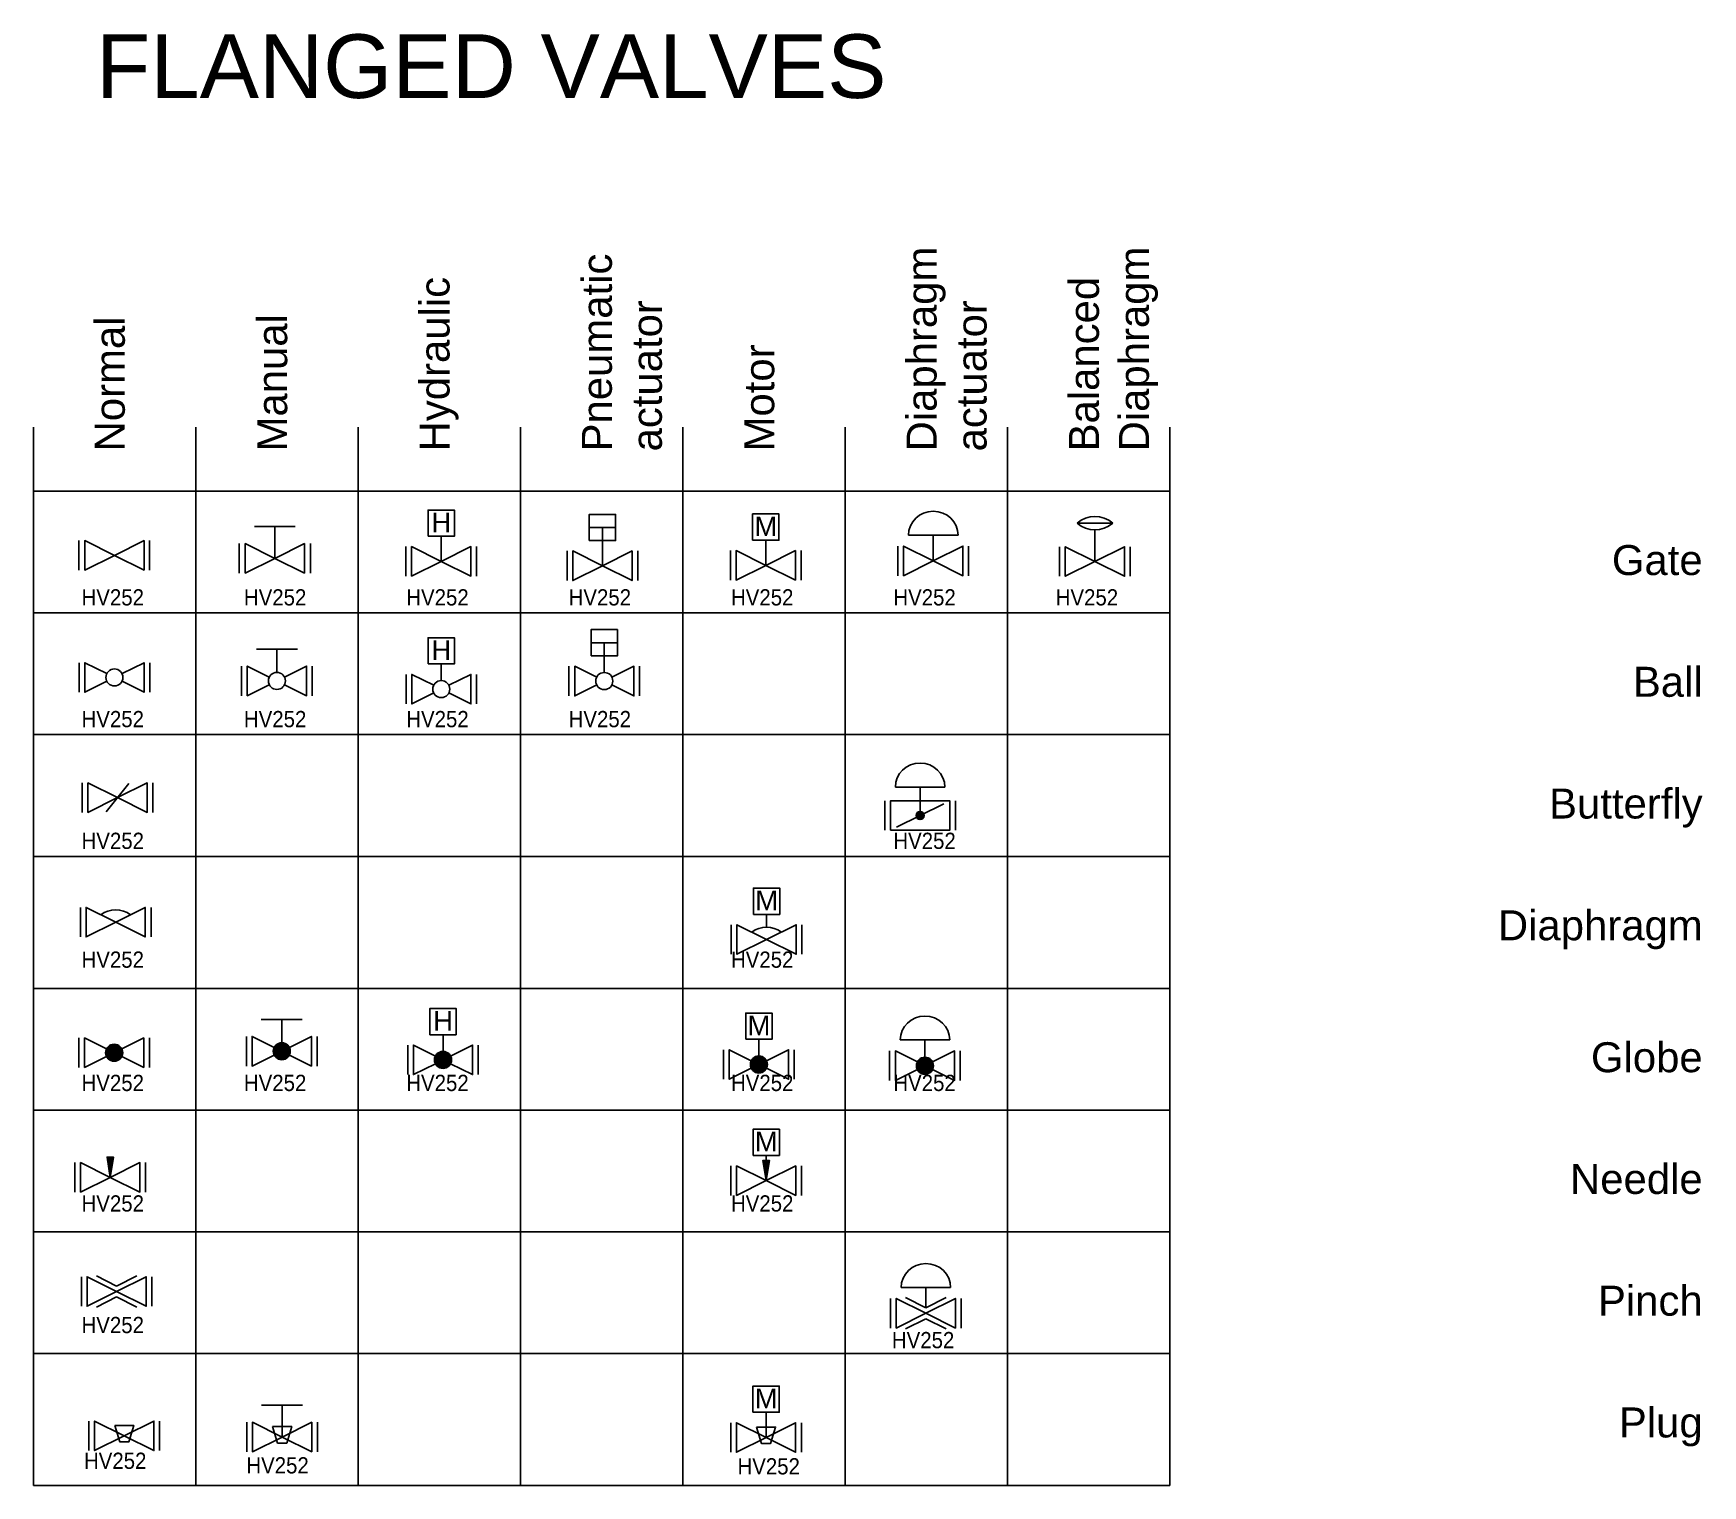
# Model space of a CAD drawing. Header units: millimetres. Extents: x -193 to 823, y -32 to 284.
# Drawn here: x 270.9 to 476.5, y 104.8 to 283.8 of the extents above; entities that cross this region are included whole.
import ezdxf
from ezdxf.enums import TextEntityAlignment as Align

# ---------------------------------------------------------------- set-up
doc = ezdxf.new("R2010")
doc.units = ezdxf.units.MM
doc.layers.add('-Testi', color=7, linetype='Continuous', lineweight=35)
doc.styles.get("Standard").update_dxf_attribs({"font": 'arial.ttf'})

# ---------------------------------------------------------------- blocks, each defined once
blk = doc.blocks.new('Valve Gate')
for points in [[(0, 0), (-3.65, 1.82), (-3.65, -1.82), (0, 0)], [(0, 0), (3.65, 1.82), (3.65, -1.82), (0, 0)]]:
    blk.add_lwpolyline(points)
at = {"flags": 1}
for tag, p, height in [('TYPE', (0, 0), 0.25), ('DESCRIPTION', (-0.18, -0.41), 0.0703), ('CONNECTIONTYPE', (0, -0.24), 0.1)]:
    blk.add_attdef(tag, p, '', height=height, dxfattribs=at)
blk = doc.blocks.new('Valve Gate Flanged')
for p, q in [((-4.37, 1.82), (-4.37, -1.84)), ((4.34, 1.82), (4.34, -1.84))]:
    blk.add_line(p, q)
blk.add_blockref('Valve Gate', (0, 0))
at = {"flags": 1}
for tag, p, height in [('DESCRIPTION', (0.01, 0.03), 0.0703), ('TYPE', (0.19, 0.44), 0.25), ('CONNECTIONTYPE', (0.19, 0.2), 0.1)]:
    blk.add_attdef(tag, p, '', height=height, dxfattribs=at)
blk = doc.blocks.new('Valve Gate Manual')
for p, q in [((-2.52, 3.91), (2.52, 3.91)), ((0, 0), (0, 3.91))]:
    blk.add_line(p, q)
for points in [[(0, 0), (-3.65, 1.82), (-3.65, -1.82), (0, 0)], [(0, 0), (3.65, 1.82), (3.65, -1.82), (0, 0)]]:
    blk.add_lwpolyline(points)
at = {"flags": 1}
for tag, p, height in [('TYPE', (0, 0), 0.25), ('CONNECTIONTYPE', (-0.12, -0.3), 0.1), ('DESCRIPTION', (-0.05, -0.45), 0.0703)]:
    blk.add_attdef(tag, p, '', height=height, dxfattribs=at)
blk = doc.blocks.new('Valve Gate Manual Flanged')
for p, q in [((-4.4, 1.82), (-4.4, -1.84)), ((4.38, 1.82), (4.38, -1.84))]:
    blk.add_line(p, q)
blk.add_blockref('Valve Gate Manual', (0, 0))
at = {"flags": 1}
for tag, p, height in [('DESCRIPTION', (-0.01, 0.03), 0.0703), ('TYPE', (0.17, 0.44), 0.25), ('CONNECTIONTYPE', (0.16, 0.2), 0.1)]:
    blk.add_attdef(tag, p, '', height=height, dxfattribs=at)
blk = doc.blocks.new('Valve Gate Hydraulic')
blk.add_line((0, 0), (0, 3.1))
blk.add_lwpolyline([(-1.62, 3.1), (-1.62, 6.33), (1.62, 6.33), (1.62, 3.1)], close=True)
for points in [[(0, 0), (-3.65, 1.82), (-3.65, -1.82), (0, 0)], [(0, 0), (3.65, 1.82), (3.65, -1.82), (0, 0)]]:
    blk.add_lwpolyline(points)
at = {"layer": '-Testi', "insert": (0.01, 4.81), "char_height": 2.42, "width": 2.8313, "attachment_point": 5}
blk.add_mtext('H', dxfattribs=at)
at = {"flags": 1}
for tag, p, height in [('TYPE', (0, 0), 0.234), ('CONNECTIONTYPE', (0.03, -0.12), 0.1), ('DESCRIPTION', (0.05, -0.24), 0.0703)]:
    blk.add_attdef(tag, p, '', height=height, dxfattribs=at)
blk = doc.blocks.new('Valve Gate Hydraulic Flanged')
for p, q in [((-4.35, 1.82), (-4.35, -1.82)), ((4.35, 1.82), (4.35, -1.82))]:
    blk.add_line(p, q)
blk.add_blockref('Valve Gate Hydraulic', (0, 0))
at = {"flags": 1}
for tag, p, height in [('TYPE', (0.02, 0.26), 0.234), ('CONNECTIONTYPE', (0.04, 0.14), 0.1), ('DESCRIPTION', (0.07, 0.03), 0.0703)]:
    blk.add_attdef(tag, p, '', height=height, dxfattribs=at)
blk = doc.blocks.new('Ball Valve with Pneumatic actuator Flanged')
for p, q in [((-1.61, 4.72), (1.63, 4.72)), ((0.01, 1.06), (0.01, 4.72)), ((-4.34, 1.83), (-4.34, -1.82)), ((4.35, 1.83), (4.35, -1.82))]:
    blk.add_line(p, q)
blk.add_lwpolyline([(-1.61, 3.1), (-1.61, 6.34), (1.63, 6.34), (1.63, 3.1)], close=True)
for points in [[(-0.93, 0.48), (-3.64, 1.83), (-3.64, -1.82), (-0.93, -0.46)], [(0.95, 0.48), (3.65, 1.83), (3.65, -1.82), (0.95, -0.46)]]:
    blk.add_lwpolyline(points)
blk.add_circle((0.01, 0.01), 1.05)
at = {"flags": 1}
for tag, p, height in [('TYPE', (0, 0), 0.1), ('CONNECTIONTYPE', (-0.01, -0.22), 0.1), ('DESCRIPTION', (0.02, -0.33), 0.0703)]:
    blk.add_attdef(tag, p, '', height=height, dxfattribs=at)
blk = doc.blocks.new('Valve Gate Pneumatic Actuator Flange')
for p, q in [((-1.62, 4.71), (1.62, 4.71)), ((0, 0), (0, 4.71)), ((-4.35, 1.82), (-4.35, -1.82)), ((4.35, 1.82), (4.35, -1.82))]:
    blk.add_line(p, q)
blk.add_lwpolyline([(-1.62, 3.1), (-1.62, 6.33), (1.62, 6.33), (1.62, 3.1)], close=True)
for points in [[(0, 0), (-3.65, 1.82), (-3.65, -1.82), (0, 0)], [(0, 0), (3.65, 1.82), (3.65, -1.82), (0, 0)]]:
    blk.add_lwpolyline(points)
at = {"flags": 1}
for tag, p, height in [('TYPE', (0, -0.01), 0.25), ('CONNECTIONTYPE', (0.01, -0.16), 0.1), ('DESCRIPTION', (0.03, -0.28), 0.0703)]:
    blk.add_attdef(tag, p, '', height=height, dxfattribs=at)
blk = doc.blocks.new('Vale Gate Motor Flanged')
for p, q in [((0, 0), (0, 3.1)), ((-4.35, 1.82), (-4.35, -1.82)), ((4.35, 1.82), (4.35, -1.82))]:
    blk.add_line(p, q)
blk.add_lwpolyline([(-1.62, 3.1), (-1.62, 6.33), (1.62, 6.33), (1.62, 3.1)], close=True)
for points in [[(0, 0), (-3.65, 1.82), (-3.65, -1.82), (0, 0)], [(0, 0), (3.65, 1.82), (3.65, -1.82), (0, 0)]]:
    blk.add_lwpolyline(points)
at = {"layer": '-Testi', "insert": (0.01, 4.81), "char_height": 2.42, "width": 2.8313, "attachment_point": 5}
blk.add_mtext('M', dxfattribs=at)
at = {"flags": 1}
for tag, p, height in [('TYPE', (0, 0), 0.25), ('CONNECTIONTYPE', (0.04, -0.38), 0.1), ('DESCRIPTION', (0.06, -0.49), 0.0703)]:
    blk.add_attdef(tag, p, '', height=height, dxfattribs=at)
blk = doc.blocks.new('Valve Ball Flanged')
for p, q in [((-4.35, 1.82), (-4.35, -1.82)), ((4.35, 1.82), (4.35, -1.82))]:
    blk.add_line(p, q)
for points in [[(-0.94, 0.47), (-3.65, 1.82), (-3.65, -1.82), (-0.94, -0.47)], [(0.94, 0.47), (3.65, 1.82), (3.65, -1.82), (0.94, -0.47)]]:
    blk.add_lwpolyline(points)
blk.add_circle((0, 0), 1.05)
at = {"flags": 1}
for tag, p, height in [('TYPE', (0, 0), 0.25), ('CONNECTIONTYPE', (-0.01, -0.32), 0.1), ('DESCRIPTION', (0.02, -0.43), 0.0703)]:
    blk.add_attdef(tag, p, '', height=height, dxfattribs=at)
blk = doc.blocks.new('Valve Ball Manual Flanged')
for p, q in [((-2.52, 3.91), (2.52, 3.91)), ((0, 1.05), (0, 3.91)), ((-4.35, -1.82), (-4.35, 1.82)), ((4.35, -1.82), (4.35, 1.82))]:
    blk.add_line(p, q)
for points in [[(-0.94, 0.47), (-3.65, 1.82), (-3.65, -1.82), (-0.94, -0.47)], [(0.94, 0.47), (3.65, 1.82), (3.65, -1.82), (0.94, -0.47)]]:
    blk.add_lwpolyline(points)
blk.add_circle((0, 0), 1.05)
at = {"flags": 1}
for tag, p, height in [('TYPE', (0, 0), 0.25), ('CONNECTIONTYPE', (0.06, -0.39), 0.1), ('DESCRIPTION', (0.08, -0.5), 0.0703)]:
    blk.add_attdef(tag, p, '', height=height, dxfattribs=at)
blk = doc.blocks.new('Valve Ball Hydraulic Flanged')
for p, q in [((0, 1.05), (0, 3.1)), ((-4.34, 1.82), (-4.34, -1.82)), ((4.35, 1.82), (4.35, -1.82))]:
    blk.add_line(p, q)
blk.add_lwpolyline([(-1.62, 3.1), (-1.62, 6.33), (1.62, 6.33), (1.62, 3.1)], close=True)
for points in [[(-0.94, 0.47), (-3.64, 1.82), (-3.64, -1.82), (-0.94, -0.47)], [(0.94, 0.47), (3.65, 1.82), (3.65, -1.82), (0.94, -0.47)]]:
    blk.add_lwpolyline(points)
blk.add_circle((0, 0), 1.05)
at = {"layer": '-Testi', "insert": (0.01, 4.81), "char_height": 2.42, "width": 2.8313, "attachment_point": 5}
blk.add_mtext('H', dxfattribs=at)
at = {"flags": 1}
for tag, p, height in [('TYPE', (0, 0), 0.25), ('CONNECTIONTYPE', (0.03, -0.43), 0.1), ('DESCRIPTION', (0.05, -0.54), 0.0703)]:
    blk.add_attdef(tag, p, '', height=height, dxfattribs=at)
blk = doc.blocks.new('Valve Butterfly Flanged')
for p, q in [((-4.35, 1.82), (-4.35, -1.82)), ((-4.35, 1.82), (-4.35, -1.82)), ((-1.4, -1.75), (1.4, 1.75)), ((-1.4, -1.75), (1.4, 1.75)), ((4.35, 1.82), (4.35, -1.82)), ((4.35, 1.82), (4.35, -1.82))]:
    blk.add_line(p, q)
for points in [[(0, 0), (-3.65, 1.82), (-3.65, -1.82), (0, 0)], [(0, 0), (-3.65, 1.82), (-3.65, -1.82), (0, 0)], [(0, 0), (3.65, 1.82), (3.65, -1.82), (0, 0)], [(0, 0), (3.65, 1.82), (3.65, -1.82), (0, 0)]]:
    blk.add_lwpolyline(points)
at = {"flags": 1}
for tag, p, height in [('TYPE', (0, 0), 0.25), ('TYPE', (0, 0), 0.25), ('CONNECTIONTYPE', (0.06, -0.16), 0.1), ('CONNECTIONTYPE', (0.06, -0.16), 0.1), ('DESCRIPTION', (0.08, -0.28), 0.0703), ('DESCRIPTION', (0.08, -0.28), 0.0703)]:
    blk.add_attdef(tag, p, '', height=height, dxfattribs=at)
blk = doc.blocks.new('Valve Butterfly Pneumatic Diaphgram Flanged')
h = blk.add_hatch(color=256)
h.dxf.hatch_style = 1
h.paths.add_polyline_path([(0.5, 0, 1), (-0.5, 0, 1)])
for p, q in [((-3.05, 3.51), (3.06, 3.51)), ((0, 0.5), (0, 3.51)), ((-4.35, 1.82), (-4.35, -1.82)), ((-2.91, -1.45), (2.91, 1.45)), ((4.35, 1.82), (4.35, -1.82))]:
    blk.add_line(p, q)
blk.add_lwpolyline([(-3.64, -1.82), (3.65, -1.82), (3.65, 1.82), (-3.64, 1.82)], close=True)
blk.add_circle((0, 0), 0.5)
blk.add_ellipse((0, 3.51), major_axis=(-3.05, 0), ratio=0.967342, start_param=3.141593, end_param=6.283185)
at = {"flags": 1}
for tag, p, height in [('TYPE', (-1.71, -0.85), 0.25), ('CONNECTIONTYPE', (-0.02, -1.07), 0.1), ('DESCRIPTION', (0, -1.19), 0.0703)]:
    blk.add_attdef(tag, p, '', height=height, dxfattribs=at)
blk = doc.blocks.new('Valve Diaphragm Flanged')
for p, q in [((-4.35, 1.82), (-4.35, -1.82)), ((4.35, 1.82), (4.35, -1.82))]:
    blk.add_line(p, q)
for points in [[(0, 0), (-3.65, 1.82), (-3.65, -1.82), (0, 0)], [(0, 0), (3.65, 1.82), (3.65, -1.82), (0, 0)]]:
    blk.add_lwpolyline(points)
blk.add_arc((0, -1.53), 3.05, 53.283, 126.717)
at = {"flags": 1}
for tag, p, height in [('TYPE', (0, 0), 0.25), ('CONNECTIONTYPE', (1.23, 0.13), 0.1), ('DESCRIPTION', (1.26, 0.02), 0.0703)]:
    blk.add_attdef(tag, p, '', height=height, dxfattribs=at)
blk = doc.blocks.new('Valve Diaphragm Motor Flanged')
for p, q in [((0, 1.52), (0, 3.1)), ((-4.35, 1.82), (-4.35, -1.82)), ((4.35, 1.82), (4.35, -1.82))]:
    blk.add_line(p, q)
blk.add_lwpolyline([(-1.62, 3.1), (-1.62, 6.33), (1.62, 6.33), (1.62, 3.1)], close=True)
for points in [[(0, 0), (-3.65, 1.82), (-3.65, -1.82), (0, 0)], [(0, 0), (3.65, 1.82), (3.65, -1.82), (0, 0)]]:
    blk.add_lwpolyline(points)
blk.add_arc((0, -1.53), 3.05, 53.283, 126.717)
at = {"layer": '-Testi', "insert": (0.01, 4.81), "char_height": 2.42, "width": 2.8313, "attachment_point": 5}
blk.add_mtext('M', dxfattribs=at)
at = {"flags": 1}
for tag, p, height in [('TYPE', (0, 0), 0.146), ('CONNECTIONTYPE', (0.76, 0.07), 0.1), ('DESCRIPTION', (0.78, -0.04), 0.0703)]:
    blk.add_attdef(tag, p, '', height=height, dxfattribs=at)
blk = doc.blocks.new('Valve Globe Flanged')
h = blk.add_hatch(color=256)
h.dxf.hatch_style = 1
h.paths.add_polyline_path([(1.05, 0, 1), (-1.05, 0, 1)])
for p, q in [((-4.35, 1.82), (-4.35, -1.82)), ((4.35, 1.82), (4.35, -1.82))]:
    blk.add_line(p, q)
for points in [[(-0.94, 0.47), (-3.65, 1.82), (-3.65, -1.82), (-0.94, -0.47)], [(0.94, 0.47), (3.65, 1.82), (3.65, -1.82), (0.94, -0.47)]]:
    blk.add_lwpolyline(points)
blk.add_circle((0, 0), 1.05)
at = {"flags": 1}
for tag, p, height in [('TYPE', (1.6, -0.01), 0.25), ('CONNECTIONTYPE', (1.64, -0.3), 0.1), ('DESCRIPTION', (1.66, -0.41), 0.0703)]:
    blk.add_attdef(tag, p, '', height=height, dxfattribs=at)
blk = doc.blocks.new('Valve Globe Manual Flanged')
h = blk.add_hatch(color=256)
h.dxf.hatch_style = 1
h.paths.add_polyline_path([(1.05, 0, 1), (-1.05, 0, 1)])
for p, q in [((-2.52, 3.91), (2.52, 3.91)), ((0, 1.05), (0, 3.91)), ((-4.35, 1.82), (-4.35, -1.82)), ((4.35, 1.82), (4.35, -1.82))]:
    blk.add_line(p, q)
for points in [[(-0.94, 0.47), (-3.65, 1.82), (-3.65, -1.82), (-0.94, -0.47)], [(0.94, 0.47), (3.65, 1.82), (3.65, -1.82), (0.94, -0.47)]]:
    blk.add_lwpolyline(points)
blk.add_circle((0, 0), 1.05)
at = {"flags": 1}
for tag, p, height in [('CONNECTIONTYPE', (1.85, 0.17), 0.1), ('DESCRIPTION', (1.88, 0.06), 0.0703), ('TYPE', (0.94, -0.47), 0.106)]:
    blk.add_attdef(tag, p, '', height=height, dxfattribs=at)
blk = doc.blocks.new('Valve Globe Hydraulic Flanged')
h = blk.add_hatch(color=256)
h.dxf.hatch_style = 1
h.paths.add_polyline_path([(1.05, 0, 1), (-1.05, 0, 1)])
for p, q in [((0, 1.05), (0, 3.1)), ((-4.35, 1.82), (-4.35, -1.82)), ((4.35, 1.82), (4.35, -1.82))]:
    blk.add_line(p, q)
blk.add_lwpolyline([(-1.62, 3.1), (-1.62, 6.33), (1.62, 6.33), (1.62, 3.1)], close=True)
for points in [[(-0.94, 0.47), (-3.65, 1.82), (-3.65, -1.82), (-0.94, -0.47)], [(0.94, 0.47), (3.65, 1.82), (3.65, -1.82), (0.94, -0.47)]]:
    blk.add_lwpolyline(points)
blk.add_circle((0, 0), 1.05)
at = {"layer": '-Testi', "insert": (0.01, 4.81), "char_height": 2.42, "width": 2.8313, "attachment_point": 5}
blk.add_mtext('H', dxfattribs=at)
at = {"flags": 1}
for tag, p, height in [('TYPE', (1.42, 0.1), 0.0576), ('CONNECTIONTYPE', (1.7, 0.05), 0.1), ('DESCRIPTION', (1.73, -0.06), 0.0703)]:
    blk.add_attdef(tag, p, '', height=height, dxfattribs=at)
blk = doc.blocks.new('Valve Globe Motor Flanged')
h = blk.add_hatch(color=256)
h.dxf.hatch_style = 1
h.paths.add_polyline_path([(1.05, 0, 1), (-1.05, 0, 1)])
for p, q in [((0, 1.05), (0, 3.1)), ((-4.35, 1.82), (-4.35, -1.82)), ((4.35, 1.82), (4.35, -1.82))]:
    blk.add_line(p, q)
blk.add_lwpolyline([(-1.62, 3.1), (-1.62, 6.33), (1.62, 6.33), (1.62, 3.1)], close=True)
for points in [[(-0.94, 0.47), (-3.65, 1.82), (-3.65, -1.82), (-0.94, -0.47)], [(0.94, 0.47), (3.65, 1.82), (3.65, -1.82), (0.94, -0.47)]]:
    blk.add_lwpolyline(points)
blk.add_circle((0, 0), 1.05)
at = {"layer": '-Testi', "insert": (0.01, 4.81), "char_height": 2.42, "width": 2.8313, "attachment_point": 5}
blk.add_mtext('M', dxfattribs=at)
at = {"flags": 1}
for tag, p, height in [('TYPE', (1.5, -0.15), 0.25), ('CONNECTIONTYPE', (1.79, -0.46), 0.1), ('DESCRIPTION', (1.81, -0.58), 0.0703)]:
    blk.add_attdef(tag, p, '', height=height, dxfattribs=at)
blk = doc.blocks.new('Valve Globe Diaphgram Flanged')
h = blk.add_hatch(color=256)
h.dxf.hatch_style = 1
h.paths.add_polyline_path([(1.05, 0, 1), (-1.05, 0, 1)])
for p, q in [((-3.05, 3.17), (3.05, 3.17)), ((0, 1.05), (0, 3.17)), ((-4.35, 1.82), (-4.35, -1.82)), ((4.35, 1.82), (4.35, -1.82))]:
    blk.add_line(p, q)
for points in [[(-0.94, 0.47), (-3.65, 1.82), (-3.65, -1.82), (-0.94, -0.47)], [(0.94, 0.47), (3.65, 1.82), (3.65, -1.82), (0.94, -0.47)]]:
    blk.add_lwpolyline(points)
blk.add_circle((0, 0), 1.05)
blk.add_ellipse((0, 3.17), major_axis=(-3.05, 0), ratio=0.967342, start_param=3.141593, end_param=6.283185)
at = {"flags": 1}
for tag, p, height in [('TYPE', (1.47, 0), 0.0593), ('CONNECTIONTYPE', (1.62, -0.15), 0.1), ('DESCRIPTION', (1.65, -0.26), 0.0703)]:
    blk.add_attdef(tag, p, '', height=height, dxfattribs=at)
blk = doc.blocks.new('Valve Needle Flanged')
h = blk.add_hatch(color=256)
h.dxf.hatch_style = 1
h.paths.add_polyline_path([(0.4, 2.5), (-0.4, 2.5), (0, 0)])
for p, q in [((-4.35, 1.82), (-4.35, -1.82)), ((4.35, 1.82), (4.35, -1.82))]:
    blk.add_line(p, q)
for points in [[(0, 0), (-0.4, 2.5), (0.4, 2.5), (0, 0)], [(0, 0), (-3.65, 1.82), (-3.65, -1.82), (0, 0)], [(0, 0), (3.65, 1.82), (3.65, -1.82), (0, 0)]]:
    blk.add_lwpolyline(points)
at = {"flags": 1}
for tag, p, height in [('TYPE', (0, 0), 0.0153), ('CONNECTIONTYPE', (0.51, 0.08), 0.1), ('DESCRIPTION', (0.53, -0.04), 0.0703)]:
    blk.add_attdef(tag, p, '', height=height, dxfattribs=at)
blk = doc.blocks.new('Valve Needle Motor Flanged')
h = blk.add_hatch(color=256)
h.dxf.hatch_style = 1
h.paths.add_polyline_path([(0.4, 2.5), (-0.4, 2.5), (0, 0)])
for p, q in [((0, 0), (0, 3.1)), ((-4.35, 1.82), (-4.35, -1.82)), ((4.35, 1.82), (4.35, -1.82))]:
    blk.add_line(p, q)
blk.add_lwpolyline([(-1.62, 3.1), (-1.62, 6.33), (1.62, 6.33), (1.62, 3.1)], close=True)
for points in [[(0, 0), (-0.4, 2.5), (0.4, 2.5), (0, 0)], [(0, 0), (-3.65, 1.82), (-3.65, -1.82), (0, 0)], [(0, 0), (3.65, 1.82), (3.65, -1.82), (0, 0)]]:
    blk.add_lwpolyline(points)
at = {"layer": '-Testi', "insert": (0.01, 4.81), "char_height": 2.42, "width": 2.8313, "attachment_point": 5}
blk.add_mtext('M', dxfattribs=at)
at = {"flags": 1}
for tag, p, height in [('TYPE', (0, 0), 0.0761), ('CONNECTIONTYPE', (0.56, 0.13), 0.1), ('DESCRIPTION', (0.58, 0.02), 0.0703)]:
    blk.add_attdef(tag, p, '', height=height, dxfattribs=at)
blk = doc.blocks.new('Valve Pinch Flanged')
for p, q in [((-4.35, 1.82), (-4.35, -1.82)), ((4.35, 1.82), (4.35, -1.82))]:
    blk.add_line(p, q)
for points in [[(0, 0), (-3.65, 1.82), (-3.65, -1.82), (0, 0)], [(0, 0.67), (-2.49, 1.92)], [(0, 0.67), (2.49, 1.92)], [(0, 0), (3.65, 1.82), (3.65, -1.82), (0, 0)], [(-2.49, -1.92), (0, -0.67)], [(2.49, -1.92), (0, -0.67)]]:
    blk.add_lwpolyline(points)
at = {"flags": 1}
for tag, p, height in [('TYPE', (0, 0), 0.117), ('CONNECTIONTYPE', (1.04, -0.01), 0.1), ('DESCRIPTION', (1.06, -0.13), 0.0703)]:
    blk.add_attdef(tag, p, '', height=height, dxfattribs=at)
blk = doc.blocks.new('Valve Pinch Diaphragm Actuator Flanged')
for p, q in [((-3.05, 3.17), (3.05, 3.17)), ((0, 0.67), (0, 3.17)), ((-4.35, 1.82), (-4.35, -1.82)), ((4.35, 1.82), (4.35, -1.82))]:
    blk.add_line(p, q)
for points in [[(0, 0), (-3.65, 1.82), (-3.65, -1.82), (0, 0)], [(0, 0.67), (-2.49, 1.92)], [(0, 0.67), (2.49, 1.92)], [(0, 0), (3.65, 1.82), (3.65, -1.82), (0, 0)], [(-2.49, -1.92), (0, -0.67)], [(2.49, -1.92), (0, -0.67)]]:
    blk.add_lwpolyline(points)
blk.add_ellipse((0, 3.17), major_axis=(-3.05, 0), ratio=0.967342, start_param=3.141593, end_param=6.283185)
at = {"flags": 1}
for tag, p, height in [('TYPE', (0, 0), 0.226), ('CONNECTIONTYPE', (1.57, -0.14), 0.1), ('DESCRIPTION', (1.6, -0.25), 0.0703)]:
    blk.add_attdef(tag, p, '', height=height, dxfattribs=at)
blk = doc.blocks.new('Valve Plug Flanged')
for p, q in [((-4.35, 1.82), (-4.35, -1.82)), ((4.35, 1.82), (4.35, -1.82))]:
    blk.add_line(p, q)
for points in [[(0, 0), (-3.65, 1.82), (-3.65, -1.82), (0, 0)], [(-1.17, 1.28), (1.18, 1.28), (0.57, -0.74), (-0.56, -0.74), (-1.17, 1.28)], [(0, 0), (3.65, 1.82), (3.65, -1.82), (0, 0)]]:
    blk.add_lwpolyline(points)
at = {"flags": 1}
for tag, p, height in [('TYPE', (0, 0), 0.0543), ('CONNECTIONTYPE', (0.87, -0.28), 0.1), ('DESCRIPTION', (0.89, -0.4), 0.0703)]:
    blk.add_attdef(tag, p, '', height=height, dxfattribs=at)
blk = doc.blocks.new('Valve Plug Manual Flanged')
for p, q in [((-2.52, 3.91), (2.52, 3.91)), ((0, 0), (0, 3.91)), ((-4.35, 1.82), (-4.35, -1.82)), ((4.35, 1.82), (4.35, -1.82))]:
    blk.add_line(p, q)
for points in [[(0, 0), (-3.65, 1.82), (-3.65, -1.82), (0, 0)], [(-1.17, 1.28), (1.18, 1.28), (0.57, -0.74), (-0.56, -0.74), (-1.17, 1.28)], [(0, 0), (3.65, 1.82), (3.65, -1.82), (0, 0)]]:
    blk.add_lwpolyline(points)
at = {"flags": 1}
for tag, p, height in [('TYPE', (0, 0), 0.117), ('CONNECTIONTYPE', (1.21, -0.45), 0.1), ('DESCRIPTION', (1.23, -0.57), 0.0703)]:
    blk.add_attdef(tag, p, '', height=height, dxfattribs=at)
blk = doc.blocks.new('Valve Plug Motor Flanged')
for p, q in [((0, 0), (0, 3.1)), ((-4.35, 1.82), (-4.35, -1.82)), ((4.35, 1.82), (4.35, -1.82))]:
    blk.add_line(p, q)
blk.add_lwpolyline([(-1.62, 3.1), (-1.62, 6.33), (1.62, 6.33), (1.62, 3.1)], close=True)
for points in [[(0, 0), (-3.65, 1.82), (-3.65, -1.82), (0, 0)], [(-1.17, 1.28), (1.18, 1.28), (0.57, -0.74), (-0.56, -0.74), (-1.17, 1.28)], [(0, 0), (3.65, 1.82), (3.65, -1.82), (0, 0)]]:
    blk.add_lwpolyline(points)
at = {"layer": '-Testi', "insert": (0.01, 4.81), "char_height": 2.42, "width": 2.8313, "attachment_point": 5}
blk.add_mtext('M', dxfattribs=at)
at = {"flags": 1}
for tag, p, height in [('TYPE', (0, 0), 0.0733), ('CONNECTIONTYPE', (1.21, -0.45), 0.1), ('DESCRIPTION', (1.23, -0.57), 0.0703)]:
    blk.add_attdef(tag, p, '', height=height, dxfattribs=at)
blk = doc.blocks.new('Valve Gate Diaphragm actuator Flanged')
for p, q in [((-3.05, 3.17), (3.05, 3.17)), ((0, 0), (0, 3.17)), ((-4.35, 1.82), (-4.35, -1.82)), ((4.35, 1.82), (4.35, -1.82))]:
    blk.add_line(p, q)
for points in [[(0, 0), (-3.65, 1.82), (-3.65, -1.82), (0, 0)], [(0, 0), (3.65, 1.82), (3.65, -1.82), (0, 0)]]:
    blk.add_lwpolyline(points)
blk.add_ellipse((0, 3.17), major_axis=(-3.05, 0), ratio=0.967342, start_param=3.141593, end_param=6.283185)
at = {"flags": 1}
for tag, p, height in [('TYPE', (0, -0.01), 0.25), ('CONNECTIONTYPE', (0.02, -0.12), 0.1), ('DESCRIPTION', (0.04, -0.23), 0.0703)]:
    blk.add_attdef(tag, p, '', height=height, dxfattribs=at)
blk = doc.blocks.new('Valve Gate Balance Diaphgram Flanged')
for p, q in [((-2.2, 4.71), (2.2, 4.71)), ((0, 0), (0, 3.92)), ((-4.35, 1.82), (-4.35, -1.82)), ((4.35, 1.82), (4.35, -1.82))]:
    blk.add_line(p, q)
for points in [[(0, 0), (-3.65, 1.82), (-3.65, -1.82), (0, 0)], [(0, 0), (3.65, 1.82), (3.65, -1.82), (0, 0)]]:
    blk.add_lwpolyline(points)
for centre, radius, start, end in [((0, 2.31), 3.26, 47.5925, 132.4075), ((0, 7.36), 3.44, 230.2863, 309.7137)]:
    blk.add_arc(centre, radius, start, end)
at = {"flags": 1}
for tag, p, height in [('TYPE', (0, 0), 0.25), ('CONNECTIONTYPE', (0.07, -0.23), 0.1), ('DESCRIPTION', (0.09, -0.34), 0.0703)]:
    blk.add_attdef(tag, p, '', height=height, dxfattribs=at)
blk = doc.blocks.new('Tag_block')
at = {"flags": 1}
for tag, p in [('ACT_NO_NC', (0, 0)), ('SKID', (0, 0)), ('SEAL_MAT', (0, 0)), ('SIZE', (0, 0)), ('SUPPLIER', (0, 0)), ('Q(m3/h)', (0, 0)), ('CAP.(TANK L)', (0, 0)), ('CONNECTIONTYPE', (0, 0)), ('UNIT', (0, 0)), ('PN_bar', (0, 0)), ('DESCRIPTION', (0, 0)), ('POWER_KW', (0, 0)), ('MODEL', (0, 0)), ('NOTES', (0, 0)), ('DATASHEET', (0, 0)), ('FLUID', (0, 0)), ('MATERIAL', (0, 0)), ('BRAND', (0, 0)), ('TYPE', (-11.4, -6.1))]:
    blk.add_attdef(tag, p, '', height=2.5, dxfattribs=at)
at = {"color": 0, "linetype": 'ByBlock', "lineweight": -2}
blk.add_attdef('#(TARGETOBJECT.TAG)', text='', height=2.5, dxfattribs=at).set_placement((0, 0), align=Align.MIDDLE_CENTER)

msp = doc.modelspace()

# ---------------------------------------------------------------- linework, layer by layer
for p, q in [((270.88, 235.26), (270.88, 104.84)), ((290.88, 235.26), (290.88, 104.84)), ((310.88, 235.26), (310.88, 104.84)), ((330.88, 235.26), (330.88, 104.84)), ((350.88, 235.26), (350.88, 104.84)), ((370.88, 235.26), (370.88, 104.84)), ((390.88, 235.26), (390.88, 104.84)), ((410.88, 235.26), (410.88, 104.84)), ((270.88, 227.37), (410.88, 227.37)), ((270.88, 212.37), (410.88, 212.37)), ((270.88, 197.37), (410.88, 197.37)), ((270.88, 182.37), (410.88, 182.37)), ((270.88, 166.11), (410.88, 166.11)), ((270.88, 151.11), (410.88, 151.11)), ((270.88, 136.11), (410.88, 136.11)), ((270.88, 121.11), (410.88, 121.11)), ((270.88, 104.84), (410.88, 104.84))]:
    msp.add_line(p, q)

# ---------------------------------------------------------------- block references
for name, p in [('Valve Gate Hydraulic Flanged', (321.12, 218.72)), ('Valve Gate Pneumatic Actuator Flange', (340.98, 218.18)), ('Vale Gate Motor Flanged', (361.1, 218.23)), ('Valve Gate Diaphragm actuator Flanged', (381.73, 218.78)), ('Valve Gate Balance Diaphgram Flanged', (401.64, 218.7)), ('Valve Gate Manual Flanged', (300.62, 219.09)), ('Valve Gate Flanged', (280.86, 219.46)), ('Ball Valve with Pneumatic actuator Flanged', (341.2, 203.97)), ('Valve Ball Manual Flanged', (300.88, 203.99)), ('Valve Ball Hydraulic Flanged', (321.13, 202.98)), ('Valve Ball Flanged', (280.86, 204.42)), ('Valve Butterfly Pneumatic Diaphgram Flanged', (380.11, 187.41)), ('Valve Butterfly Flanged', (281.25, 189.61)), ('Valve Diaphragm Motor Flanged', (361.2, 172.13)), ('Valve Diaphragm Flanged', (281.02, 174.27)), ('Valve Globe Hydraulic Flanged', (321.34, 157.3)), ('Valve Globe Motor Flanged', (360.25, 156.73)), ('Valve Globe Diaphgram Flanged', (380.71, 156.58)), ('Valve Globe Manual Flanged', (301.48, 158.36)), ('Valve Globe Flanged', (280.83, 158.18)), ('Valve Needle Motor Flanged', (361.15, 142.42)), ('Valve Needle Flanged', (280.35, 142.82)), ('Valve Pinch Diaphragm Actuator Flanged', (380.82, 126.08)), ('Valve Pinch Flanged', (281.14, 128.76)), ('Valve Plug Motor Flanged', (361.13, 110.77)), ('Valve Plug Manual Flanged', (301.52, 110.83)), ('Valve Plug Flanged', (282.07, 110.98))]:
    msp.add_blockref(name, p)
ref = msp.add_blockref('Tag_block', (280.66, 214.29))
ref.add_attrib('#(TargetObject.Tag)', 'HV252', dxfattribs={"color": 0, "linetype": 'ByBlock', "lineweight": -2, "height": 2, "width": 0.9}).set_placement((280.66, 214.29), align=Align.MIDDLE_CENTER)
ref = msp.add_blockref('Tag_block', (300.66, 214.29))
ref.add_attrib('#(TargetObject.Tag)', 'HV252', dxfattribs={"color": 0, "linetype": 'ByBlock', "lineweight": -2, "height": 2, "width": 0.9}).set_placement((300.66, 214.29), align=Align.MIDDLE_CENTER)
ref = msp.add_blockref('Tag_block', (320.66, 214.29))
ref.add_attrib('#(TargetObject.Tag)', 'HV252', dxfattribs={"color": 0, "linetype": 'ByBlock', "lineweight": -2, "height": 2, "width": 0.9}).set_placement((320.66, 214.29), align=Align.MIDDLE_CENTER)
ref = msp.add_blockref('Tag_block', (340.66, 214.29))
ref.add_attrib('#(TargetObject.Tag)', 'HV252', dxfattribs={"color": 0, "linetype": 'ByBlock', "lineweight": -2, "height": 2, "width": 0.9}).set_placement((340.66, 214.29), align=Align.MIDDLE_CENTER)
ref = msp.add_blockref('Tag_block', (360.66, 214.29))
ref.add_attrib('#(TargetObject.Tag)', 'HV252', dxfattribs={"color": 0, "linetype": 'ByBlock', "lineweight": -2, "height": 2, "width": 0.9}).set_placement((360.66, 214.29), align=Align.MIDDLE_CENTER)
ref = msp.add_blockref('Tag_block', (380.66, 214.29))
ref.add_attrib('#(TargetObject.Tag)', 'HV252', dxfattribs={"color": 0, "linetype": 'ByBlock', "lineweight": -2, "height": 2, "width": 0.9}).set_placement((380.66, 214.29), align=Align.MIDDLE_CENTER)
ref = msp.add_blockref('Tag_block', (400.66, 214.29))
ref.add_attrib('#(TargetObject.Tag)', 'HV252', dxfattribs={"color": 0, "linetype": 'ByBlock', "lineweight": -2, "height": 2, "width": 0.9}).set_placement((400.66, 214.29), align=Align.MIDDLE_CENTER)
ref = msp.add_blockref('Tag_block', (280.66, 199.29))
ref.add_attrib('#(TargetObject.Tag)', 'HV252', dxfattribs={"color": 0, "linetype": 'ByBlock', "lineweight": -2, "height": 2, "width": 0.9}).set_placement((280.66, 199.29), align=Align.MIDDLE_CENTER)
ref = msp.add_blockref('Tag_block', (300.66, 199.29))
ref.add_attrib('#(TargetObject.Tag)', 'HV252', dxfattribs={"color": 0, "linetype": 'ByBlock', "lineweight": -2, "height": 2, "width": 0.9}).set_placement((300.66, 199.29), align=Align.MIDDLE_CENTER)
ref = msp.add_blockref('Tag_block', (320.66, 199.29))
ref.add_attrib('#(TargetObject.Tag)', 'HV252', dxfattribs={"color": 0, "linetype": 'ByBlock', "lineweight": -2, "height": 2, "width": 0.9}).set_placement((320.66, 199.29), align=Align.MIDDLE_CENTER)
ref = msp.add_blockref('Tag_block', (340.66, 199.29))
ref.add_attrib('#(TargetObject.Tag)', 'HV252', dxfattribs={"color": 0, "linetype": 'ByBlock', "lineweight": -2, "height": 2, "width": 0.9}).set_placement((340.66, 199.29), align=Align.MIDDLE_CENTER)
ref = msp.add_blockref('Tag_block', (280.66, 184.29))
ref.add_attrib('#(TargetObject.Tag)', 'HV252', dxfattribs={"color": 0, "linetype": 'ByBlock', "lineweight": -2, "height": 2, "width": 0.9}).set_placement((280.66, 184.29), align=Align.MIDDLE_CENTER)
ref = msp.add_blockref('Tag_block', (380.66, 184.29))
ref.add_attrib('#(TargetObject.Tag)', 'HV252', dxfattribs={"color": 0, "linetype": 'ByBlock', "lineweight": -2, "height": 2, "width": 0.9}).set_placement((380.66, 184.29), align=Align.MIDDLE_CENTER)
ref = msp.add_blockref('Tag_block', (280.66, 169.65))
ref.add_attrib('#(TargetObject.Tag)', 'HV252', dxfattribs={"color": 0, "linetype": 'ByBlock', "lineweight": -2, "height": 2, "width": 0.9}).set_placement((280.66, 169.65), align=Align.MIDDLE_CENTER)
ref = msp.add_blockref('Tag_block', (360.66, 169.65))
ref.add_attrib('#(TargetObject.Tag)', 'HV252', dxfattribs={"color": 0, "linetype": 'ByBlock', "lineweight": -2, "height": 2, "width": 0.9}).set_placement((360.66, 169.65), align=Align.MIDDLE_CENTER)
ref = msp.add_blockref('Tag_block', (280.66, 154.46))
ref.add_attrib('#(TargetObject.Tag)', 'HV252', dxfattribs={"color": 0, "linetype": 'ByBlock', "lineweight": -2, "height": 2, "width": 0.9}).set_placement((280.66, 154.46), align=Align.MIDDLE_CENTER)
ref = msp.add_blockref('Tag_block', (300.66, 154.46))
ref.add_attrib('#(TargetObject.Tag)', 'HV252', dxfattribs={"color": 0, "linetype": 'ByBlock', "lineweight": -2, "height": 2, "width": 0.9}).set_placement((300.66, 154.46), align=Align.MIDDLE_CENTER)
ref = msp.add_blockref('Tag_block', (320.66, 154.46))
ref.add_attrib('#(TargetObject.Tag)', 'HV252', dxfattribs={"color": 0, "linetype": 'ByBlock', "lineweight": -2, "height": 2, "width": 0.9}).set_placement((320.66, 154.46), align=Align.MIDDLE_CENTER)
ref = msp.add_blockref('Tag_block', (360.66, 154.46))
ref.add_attrib('#(TargetObject.Tag)', 'HV252', dxfattribs={"color": 0, "linetype": 'ByBlock', "lineweight": -2, "height": 2, "width": 0.9}).set_placement((360.66, 154.46), align=Align.MIDDLE_CENTER)
ref = msp.add_blockref('Tag_block', (380.66, 154.46))
ref.add_attrib('#(TargetObject.Tag)', 'HV252', dxfattribs={"color": 0, "linetype": 'ByBlock', "lineweight": -2, "height": 2, "width": 0.9}).set_placement((380.66, 154.46), align=Align.MIDDLE_CENTER)
ref = msp.add_blockref('Tag_block', (280.66, 139.61))
ref.add_attrib('#(TargetObject.Tag)', 'HV252', dxfattribs={"color": 0, "linetype": 'ByBlock', "lineweight": -2, "height": 2, "width": 0.9}).set_placement((280.66, 139.61), align=Align.MIDDLE_CENTER)
ref = msp.add_blockref('Tag_block', (360.66, 139.61))
ref.add_attrib('#(TargetObject.Tag)', 'HV252', dxfattribs={"color": 0, "linetype": 'ByBlock', "lineweight": -2, "height": 2, "width": 0.9}).set_placement((360.66, 139.61), align=Align.MIDDLE_CENTER)
ref = msp.add_blockref('Tag_block', (280.66, 124.63))
ref.add_attrib('#(TargetObject.Tag)', 'HV252', dxfattribs={"color": 0, "linetype": 'ByBlock', "lineweight": -2, "height": 2, "width": 0.9}).set_placement((280.66, 124.63), align=Align.MIDDLE_CENTER)
ref = msp.add_blockref('Tag_block', (380.48, 122.77))
ref.add_attrib('#(TargetObject.Tag)', 'HV252', dxfattribs={"color": 0, "linetype": 'ByBlock', "lineweight": -2, "height": 2, "width": 0.9}).set_placement((380.48, 122.77), align=Align.MIDDLE_CENTER)
ref = msp.add_blockref('Tag_block', (280.96, 107.9))
ref.add_attrib('#(TargetObject.Tag)', 'HV252', dxfattribs={"color": 0, "linetype": 'ByBlock', "lineweight": -2, "height": 2, "width": 0.9}).set_placement((280.96, 107.9), align=Align.MIDDLE_CENTER)
ref = msp.add_blockref('Tag_block', (300.96, 107.34))
ref.add_attrib('#(TargetObject.Tag)', 'HV252', dxfattribs={"color": 0, "linetype": 'ByBlock', "lineweight": -2, "height": 2, "width": 0.9}).set_placement((300.96, 107.34), align=Align.MIDDLE_CENTER)
ref = msp.add_blockref('Tag_block', (361.46, 107.22))
ref.add_attrib('#(TargetObject.Tag)', 'HV252', dxfattribs={"color": 0, "linetype": 'ByBlock', "lineweight": -2, "height": 2, "width": 0.9}).set_placement((361.46, 107.22), align=Align.MIDDLE_CENTER)

# ---------------------------------------------------------------- texts
at = {"attachment_point": 1}
for s, width, insert, char_height in [('FLANGED VALVES', 112.9496, (278.59, 283.66), 7.8396), ('\\pxqr;Gate', 21.1912, (455.32, 220.73), 3.693), ('\\pxqr;Ball', 21.1912, (455.32, 205.73), 3.693), ('\\pxqr;Butterfly', 21.1912, (455.32, 190.73), 3.6929), ('\\pxqr;Diaphragm', 21.1912, (455.32, 175.73), 3.6929), ('\\pxqr;Globe', 21.1912, (455.32, 159.47), 3.6929), ('\\pxqr;Needle', 21.1912, (455.32, 144.47), 3.6929), ('\\pxqr;Pinch', 21.1912, (455.32, 129.47), 3.6929), ('\\pxqr;Plug', 21.1912, (455.32, 114.47), 3.693)]:
    msp.add_mtext_dynamic_manual_height_columns(s, width=width, gutter_width=0.5, heights=[0], dxfattribs=dict(at, insert=insert, char_height=char_height))
at = {"char_height": 3.6929, "attachment_point": 1, "rotation": 90}
for s, insert in [('\\pxql;Diaphragm^Jactuator', (378.45, 232.27)), ('\\pxql;Balanced^JDiaphragm', (398.45, 232.27)), ('\\pxql;Pneumatic^Jactuator', (338.45, 232.27)), ('\\pxql;Hydraulic', (318.45, 232.27)), ('\\pxql;Manual', (298.45, 232.27)), ('\\pxql;Normal', (278.45, 232.27)), ('\\pxql;Motor', (358.45, 232.27))]:
    msp.add_mtext_dynamic_manual_height_columns(s, width=21.1912, gutter_width=0.5, heights=[0], dxfattribs=dict(at, insert=insert))

doc.saveas('drawing.dxf')
